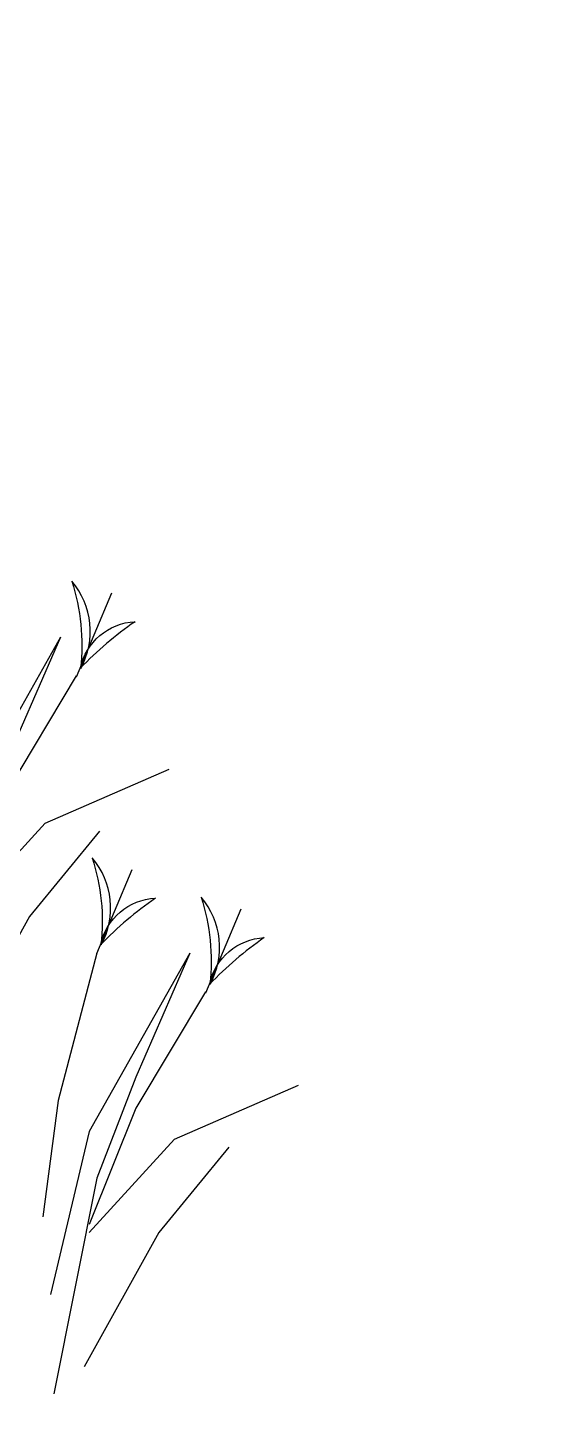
# Model space of a CAD drawing. Extents: x -90327 to 44268, y -9304 to 71606.
# Drawn here: x 211 to 768, y -7782 to -6268 of the extents above; entities that cross this region are included whole.
import ezdxf

# ---------------------------------------------------------------- set-up
doc = ezdxf.new("R2010")
doc.units = 0
doc.header["$LTSCALE"] = 10
doc.header["$MEASUREMENT"] = 0
doc.layers.get('0').update_dxf_attribs({"linetype": 'CONTINUOUS'})
doc.layers.add('0-HATCH', color=8, linetype='CONTINUOUS')

msp = doc.modelspace()

# ---------------------------------------------------------------- hatches: boundary and pattern name
at = {"layer": '0-HATCH'}
h = msp.add_hatch(dxfattribs=at)
h.set_pattern_fill('AR-SAND', color=1, scale=30, style=0)
h.paths.add_polyline_path([(1633.6, -5360), (1629.5, -5515.6), (1604.3, -5526.4), (1598.4, -5526.4), (1598.1, -5542.9), (1616.8, -5544.8), (1628.6, -5550), (1626.4, -5633.5), (1621, -5633.7), (1596.2, -5632.6), (1595.7, -5655.6), (1604.3, -5651.4), (1626, -5651.4), (1621.4, -5826.4), (1592.1, -5826.4), (1591.6, -5851.4), (1620.7, -5851.4), (1616.8, -6001.3), (1604.3, -6026.4), (1587.9, -6026.4), (1587.1, -6067), (1604.3, -6101.4), (1604.3, -6126.4), (1585.6, -6135.7), (1585.1, -6161), (1604.3, -6151.4), (1612.9, -6151.4), (1608.3, -6326.4), (1581.6, -6326.4), (1581.1, -6351.4), (1607.6, -6351.4), (1603.1, -6526.4), (1577.4, -6526.4), (1576.9, -6551.4), (1579.3, -6551.4), (1601.3, -6595.3), (1600.4, -6628.3), (1575, -6641), (1574.5, -6666.3), (1599.7, -6653.6), (1595.2, -6826.4), (1571.1, -6826.4), (1570.6, -6851.4), (1594.5, -6851.4), (1590, -7026.4), (1566.9, -7026.4), (1566.4, -7051.4), (1579.3, -7051.4), (1588.8, -7070.4), (1587.1, -7134.9), (1564.4, -7146.3), (1563.9, -7171.6), (1586.5, -7160.3), (1582.1, -7326.4), (1560.6, -7326.4), (1560.1, -7351.4), (1581.5, -7351.4), (1576.9, -7526.4), (1556.4, -7526.4), (1555.9, -7551.4), (1576.2, -7551.4), (1573.9, -7641.6), (1553.8, -7651.6), (1553.6, -7662.9), (1573.5, -7655.2), (1571.3, -7738.1), (1552, -7738.1), (1551.5, -7763.1), (1570.2, -7763.1, -1.026529), (1570.7, -7763.6), (1559.3, -8195.6), (1529.3, -8195.6), (1137.2, -8195.6, -0.104628), (-562.9, -7852, 0.0042), (-1073.8, -7677.7, -0.015985), (-1325.4, -7599.7, 0.044404), (-1491.8, -7558.3), (-1585.7, -7558.3, -0.068752), (-1328.7, -7609.2, 0.015969), (-1076.7, -7687.3, -0.004196), (-566.5, -7861.3, 0.099988), (1060.5, -8205.6), (1579.1, -8205.6), (1664.1, -4156.1, -0.974157), (1664.6, -4155.6), (1927.1, -4155.6), (1927.1, -4135.6), (1644.7, -4135.6), (1638.1, -4385.6), (1622.4, -4385.6), (1622, -4402.4), (1651.2, -4402.4), (1647.2, -4552.4), (1634.7, -4577.4), (1618.4, -4577.4), (1618.2, -4585.8), (1635.4, -4620.2), (1635.4, -4645.2), (1616.7, -4654.5), (1616.6, -4661.5), (1635.8, -4651.9), (1644.4, -4651.9), (1639.8, -4826.9), (1613.1, -4826.9), (1612.6, -4851.9), (1639.1, -4851.9), (1634.5, -5026.9), (1608.9, -5026.9), (1608.4, -5051.9), (1610.8, -5051.9), (1632.7, -5095.9), (1631.9, -5128.9), (1606.5, -5141.5), (1606, -5166.8), (1631.2, -5154.2), (1626.7, -5326.9), (1602.6, -5326.9), (1602.1, -5351.4), (1629.3, -5351.4)])
h = msp.add_hatch(dxfattribs=at)
h.set_pattern_fill('AR-CONC', color=1, scale=30, style=0)
h.paths.add_polyline_path([(-566.5, -7861.3, 0.004196), (-1076.7, -7687.3, -0.015969), (-1328.7, -7609.2, 0.070679), (-1593, -7557.9, 0.24853), (-1633.7, -7598.7, 0.112239), (-1645.7, -7663.5, 0.33647), (-1589.3, -7706.6, -0.057061), (-1377.6, -7750.9, 0.015741), (-1120.3, -7830.9, -0.004125), (-621.1, -8001.2, 0.104293), (1138.6, -8355.6), (1575.9, -8355.6), (1579.1, -8205.6), (1137.2, -8205.6, -0.104604)])

# ---------------------------------------------------------------- linework, layer by layer
at = {"color": 1}
for p, q in [((246.9, -6930.7), (137.2, -7124.8)), ((246.9, -6930.7), (187.9, -7065.7)), ((263.8, -6972.9), (187.9, -7099.5)), ((230, -7133.2), (365, -7074.2)), ((137.2, -7234.5), (230, -7133.2)), ((289.1, -7141.7), (213.2, -7234.5)), ((213.2, -7234.5), (131.9, -7380.7)), ((286.5, -7274.5), (244.3, -7434.8)), ((387.7, -7274.5), (278, -7468.6)), ((387.7, -7274.5), (328.7, -7409.5)), ((404.6, -7316.7), (328.7, -7443.3)), ((328.7, -7409.5), (286.5, -7519.2)), ((370.8, -7477), (505.8, -7418)), ((244.3, -7434.8), (227.4, -7561.4)), ((328.7, -7443.3), (278, -7569.8)), ((278, -7468.6), (235.8, -7645.8)), ((278, -7578.3), (370.8, -7477)), ((429.9, -7485.5), (354, -7578.3)), ((286.5, -7519.2), (239.5, -7753.8)), ((354, -7578.3), (272.7, -7724.5))]:
    msp.add_line(p, q, dxfattribs=at)
for points in [[(268.8, -6964.6, 0.313312), (259, -6869.9, -0.105216), (268.8, -6964.6)], [(268.4, -6964.4, -0.339753), (327.9, -6913.8, 0.048309), (268.4, -6964.4)], [(291, -7265.4, 0.313312), (281.2, -7170.7, -0.105216), (291, -7265.4)], [(290.6, -7265.2, -0.339753), (350.1, -7214.6, 0.048309), (290.6, -7265.2)], [(409.6, -7308.3, 0.313312), (399.8, -7213.6, -0.105216), (409.6, -7308.3)], [(409.2, -7308.1, -0.339753), (468.7, -7257.5, 0.048309), (409.2, -7308.1)]]:
    msp.add_lwpolyline(points, format="xyb", dxfattribs=at)
for points in [[(264.3, -6974), (302.6, -6882.4)], [(286.5, -7274.9), (324.8, -7183.3)], [(405.1, -7317.8), (443.4, -7226.2)]]:
    msp.add_lwpolyline(points, dxfattribs=at)

doc.saveas('drawing.dxf')
